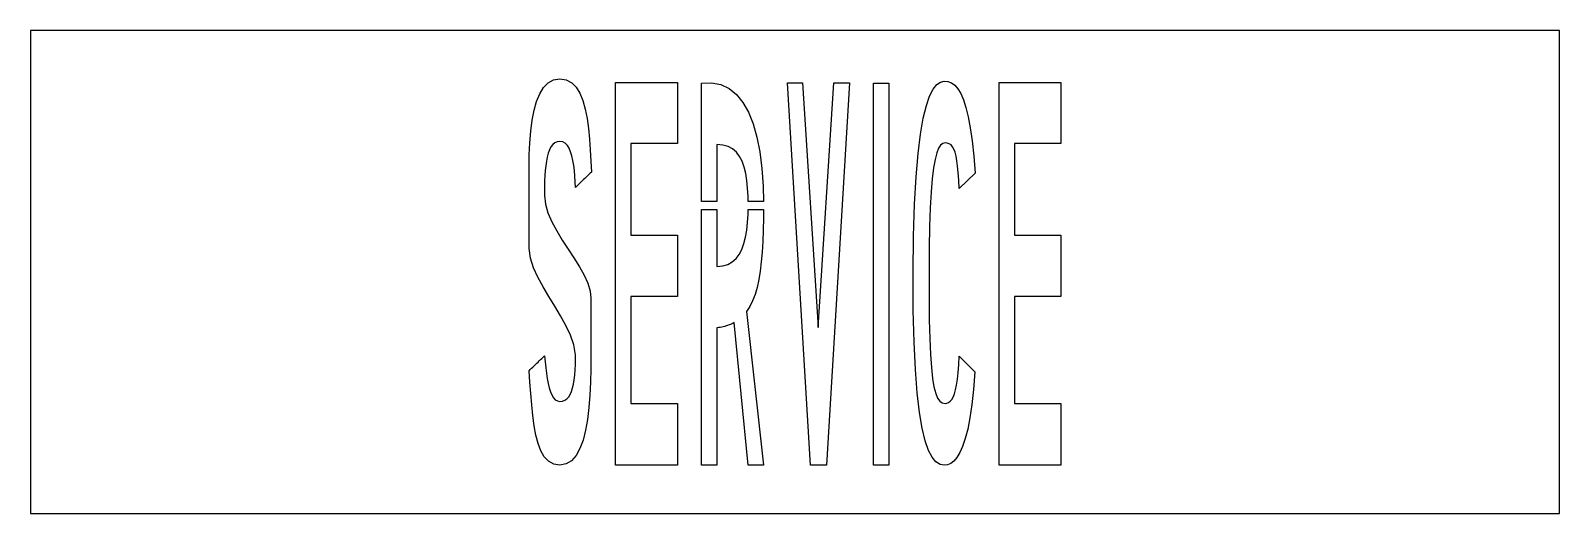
# Model space of a CAD drawing. Extents: x 0 to 95, y 0 to 30.
import ezdxf

# ---------------------------------------------------------------- set-up
doc = ezdxf.new("R2010")
doc.units = 0
doc.layers.add('CUT', color=7, linetype='Continuous')
doc.layers.add('OUTSIDE', color=1, linetype='Continuous')

msp = doc.modelspace()

# ---------------------------------------------------------------- linework, layer by layer
at = {"layer": 'CUT'}
for points in [[(34.1332, 26.1026), (34.318, 25.6468), (34.4644, 25.1244), (34.5796, 24.5428), (34.666, 23.916), (34.7284, 23.2584), (34.7788, 22.5818), (34.8148, 21.8956), (34.8484, 21.2119), (34.7644, 21.1335), (34.6828, 21.0528), (34.6012, 20.9745), (34.5172, 20.8938), (34.4356, 20.8154), (34.354, 20.7371), (34.27, 20.6563), (34.1884, 20.578), (34.1068, 20.4973), (34.0228, 20.4189), (33.9412, 20.3406), (33.8596, 20.2599), (33.8428, 20.6112), (33.8188, 20.9602), (33.79, 21.2974), (33.7492, 21.6226), (33.6988, 21.9289), (33.6364, 22.2114), (33.5572, 22.4631), (33.466, 22.6838), (33.3532, 22.8619), (33.2236, 22.9972), (33.0724, 23.0851), (32.8972, 23.1159), (32.722, 23.0946), (32.5732, 23.0281), (32.4436, 22.9213), (32.3356, 22.7741), (32.2444, 22.5936), (32.17, 22.3847), (32.1076, 22.1449), (32.0596, 21.8838), (32.0188, 21.6012), (31.9852, 21.3045), (31.9588, 20.9935), (31.9348, 20.673), (31.9348, 20.5946), (31.9348, 20.5186), (31.9348, 20.4403), (31.9348, 20.3643), (31.9348, 20.286), (31.9348, 20.21), (31.9348, 20.1317), (31.9348, 20.0557), (31.9348, 19.9773), (31.9348, 19.9014), (31.9348, 19.823), (31.9348, 19.7471), (31.9924, 19.2129), (32.1508, 18.6668), (32.3932, 18.1113), (32.6956, 17.5486), (33.0388, 16.986), (33.4012, 16.4233), (33.7636, 15.8701), (34.102, 15.3288), (34.3972, 14.8041), (34.63, 14.2984), (34.7788, 13.8165), (34.822, 13.3654), (34.822, 13.071), (34.822, 12.7743), (34.822, 12.4799), (34.822, 12.1831), (34.822, 11.8863), (34.822, 11.5919), (34.822, 11.2952), (34.822, 11.0008), (34.822, 10.704), (34.822, 10.4073), (34.822, 10.1129), (34.822, 9.8161), (34.8124, 8.9875), (34.7932, 8.1613), (34.7524, 7.3541), (34.69, 6.5778), (34.6036, 5.8442), (34.4836, 5.1676), (34.33, 4.5574), (34.138, 4.0304), (33.9028, 3.5983), (33.6196, 3.2754), (33.286, 3.0712), (32.8972, 3), (32.5108, 3.0617), (32.1892, 3.2374), (31.9228, 3.5152), (31.7068, 3.8879), (31.534, 4.3414), (31.3972, 4.8637), (31.2892, 5.4477), (31.2052, 6.0792), (31.138, 6.7464), (31.0828, 7.442), (31.0276, 8.1518), (30.9724, 8.8641), (31.0516, 8.9424), (31.1332, 9.0184), (31.2124, 9.0967), (31.294, 9.1727), (31.3732, 9.2511), (31.4524, 9.327), (31.534, 9.4054), (31.6132, 9.4814), (31.6948, 9.5597), (31.774, 9.6357), (31.8556, 9.714), (31.9348, 9.79), (31.9756, 9.4149), (32.0164, 9.0516), (32.0596, 8.705), (32.1076, 8.3798), (32.1628, 8.0782), (32.2252, 7.8052), (32.2972, 7.5631), (32.3836, 7.3589), (32.4844, 7.1903), (32.602, 7.0669), (32.7388, 6.9885), (32.8972, 6.9624), (33.058, 6.979), (33.1996, 7.0336), (33.3268, 7.1215), (33.4372, 7.2426), (33.5332, 7.3969), (33.6148, 7.5821), (33.6844, 7.7957), (33.7396, 8.0379), (33.7852, 8.3062), (33.8188, 8.5982), (33.8428, 8.9139), (33.8596, 9.2511), (33.8644, 9.8612), (33.754, 10.469), (33.5476, 11.0744), (33.2668, 11.6774), (32.9356, 12.2781), (32.5708, 12.8787), (32.1988, 13.477), (31.8412, 14.0729), (31.5172, 14.6688), (31.2508, 15.2647), (31.0612, 15.8582), (30.9724, 16.4541), (30.9724, 16.8079), (30.9724, 17.1616), (30.9724, 17.5154), (30.9724, 17.8691), (30.9724, 18.2205), (30.9724, 18.5742), (30.9724, 18.928), (30.9724, 19.2817), (30.9724, 19.6355), (30.9724, 19.9892), (30.9724, 20.343), (30.9724, 20.6967), (30.9724, 21.4944), (30.9892, 22.2779), (31.0228, 23.0328), (31.0828, 23.7546), (31.1668, 24.4288), (31.2844, 25.0485), (31.4404, 25.6016), (31.6348, 26.0765), (31.8724, 26.4634), (32.1604, 26.7531), (32.4988, 26.9359), (32.8972, 27), (33.2908, 26.9383), (33.6244, 26.7602), (33.9052, 26.4777)], [(37.3084, 17.2803), (40.1908, 17.2803), (40.1908, 13.4817), (37.3084, 13.4817), (37.3084, 6.8342), (40.1908, 6.8342), (40.1908, 3), (36.3484, 3), (36.3484, 26.7768), (40.1908, 26.7768), (40.1908, 22.9782), (37.3084, 22.9782)], [(44.602, 24.925), (44.8924, 24.2057), (45.1276, 23.3795), (45.31, 22.4559), (45.4396, 21.4398), (45.5164, 20.3335), (45.5357, 19.3784), (44.5845, 19.3784), (44.5804, 19.6925), (44.554, 20.2076), (44.5084, 20.6848), (44.4388, 21.124), (44.3428, 21.5229), (44.2156, 21.8766), (44.0572, 22.1829), (43.8604, 22.4417), (43.6228, 22.6459), (43.3444, 22.7954), (43.018, 22.8856), (42.6436, 22.9165), (42.6436, 22.285), (42.6436, 21.6535), (42.6436, 21.022), (42.6436, 20.3904), (42.6436, 19.7589), (42.6436, 19.3784), (41.6908, 19.3784), (41.6908, 20.8035), (41.6908, 22.7812), (41.6908, 24.7588), (41.6908, 26.7317), (42.3172, 26.7578), (42.8884, 26.6439), (43.3996, 26.3993), (43.8556, 26.0266), (44.2564, 25.5328)], [(50.8804, 26.7507), (49.462, 3), (48.4588, 3), (47.0404, 26.7507), (47.974, 26.7507), (48.9436, 11.5516), (49.9108, 26.7507)], [(52.3804, 26.7412), (53.3404, 26.7412), (53.3404, 3), (52.3804, 3)], [(57.6052, 21.5751), (57.5596, 21.917), (57.5068, 22.2066), (57.4468, 22.4441), (57.3748, 22.634), (57.2932, 22.7836), (57.1972, 22.8928), (57.0892, 22.9664), (56.9644, 23.0067), (56.8252, 23.0186), (56.6788, 22.9877), (56.5444, 22.8809), (56.4196, 22.6886), (56.3044, 22.3966), (56.2012, 21.993), (56.1076, 21.4635), (56.026, 20.794), (55.9588, 19.975), (55.906, 18.9921), (55.8652, 17.8311), (55.8388, 16.4803), (55.8268, 14.9252), (55.8292, 13.3702), (55.846, 12.0193), (55.8748, 10.8583), (55.918, 9.8755), (55.9756, 9.0564), (56.0476, 8.3869), (56.1364, 7.8575), (56.242, 7.4539), (56.362, 7.1618), (56.4988, 6.9695), (56.6524, 6.8651), (56.8252, 6.8318), (56.9404, 6.8461), (57.046, 6.8888), (57.1468, 6.9648), (57.238, 7.0787), (57.3244, 7.2331), (57.4012, 7.4325), (57.4708, 7.6794), (57.5332, 7.9785), (57.5884, 8.3323), (57.6364, 8.7454), (57.6772, 9.2226), (57.7108, 9.7639), (58.678, 8.7881), (58.5964, 7.7055), (58.4956, 6.7582), (58.3732, 5.9392), (58.2364, 5.2388), (58.0828, 4.65), (57.9172, 4.1657), (57.742, 3.7763), (57.5572, 3.4772), (57.3676, 3.2564), (57.1732, 3.1092), (56.974, 3.0261), (56.7772, 3), (56.5132, 3.0475), (56.2612, 3.2042), (56.0212, 3.4867), (55.7956, 3.9164), (55.5868, 4.5123), (55.3996, 5.2934), (55.234, 6.2763), (55.0948, 7.4847), (54.9844, 8.9329), (54.9028, 10.6447), (54.8524, 12.6342), (54.8404, 14.9252), (54.8644, 17.2162), (54.9268, 19.2058), (55.0228, 20.9175), (55.1452, 22.3657), (55.2964, 23.5741), (55.4692, 24.557), (55.6612, 25.3381), (55.8676, 25.934), (56.086, 26.3637), (56.3116, 26.6463), (56.5444, 26.8029), (56.7772, 26.8504), (57.0028, 26.8267), (57.2188, 26.7436), (57.4228, 26.5988), (57.6172, 26.3827), (57.7972, 26.0883), (57.9652, 25.7037), (58.1212, 25.2265), (58.2628, 24.6449), (58.39, 23.9516), (58.5028, 23.1421), (58.6036, 22.2043), (58.6852, 21.1312), (57.7108, 20.1886), (57.6796, 20.7157), (57.646, 21.1763)], [(61.1452, 17.2803), (64.0276, 17.2803), (64.0276, 13.4817), (61.1452, 13.4817), (61.1452, 6.8342), (64.0276, 6.8342), (64.0276, 3), (60.1852, 3), (60.1852, 26.7768), (64.0276, 26.7768), (64.0276, 22.9782), (61.1452, 22.9782)], [(45.4588, 16.2357), (45.406, 15.6232), (45.3364, 15.0534), (45.25, 14.5264), (45.1444, 14.0444), (45.0172, 13.6052), (44.866, 13.2087), (44.6932, 12.855), (44.4916, 12.5416), (45.5332, 3), (44.5852, 3), (43.726, 11.8602), (43.6492, 11.8199), (43.5676, 11.7795), (43.486, 11.7439), (43.402, 11.7083), (43.3156, 11.6774), (43.2268, 11.6489), (43.1356, 11.6228), (43.042, 11.5991), (42.946, 11.5777), (42.8476, 11.5587), (42.7468, 11.5421), (42.6436, 11.5278), (42.6436, 10.818), (42.6436, 10.1081), (42.6412, 9.3959), (42.6412, 8.686), (42.6412, 7.9762), (42.6388, 7.2639), (42.6388, 6.5541), (42.6364, 5.8418), (42.6364, 5.132), (42.6364, 4.4197), (42.6364, 3.7099), (42.6364, 3), (42.5572, 3), (42.478, 3), (42.3988, 3), (42.3196, 3), (42.2404, 3), (42.1636, 3), (42.0844, 3), (42.0052, 3), (41.9284, 3), (41.8492, 3), (41.77, 3), (41.6908, 3), (41.6908, 4.9753), (41.6908, 6.9505), (41.6908, 8.9282), (41.6908, 10.9058), (41.6908, 12.8858), (41.6908, 14.8659), (41.6908, 16.8459), (41.6908, 18.8259), (41.6908, 18.8764), (42.6436, 18.8764), (42.6436, 18.4959), (42.6436, 17.8644), (42.6436, 17.2329), (42.6436, 16.6013), (42.6436, 15.9698), (42.6436, 15.3383), (43.006, 15.3739), (43.3252, 15.4689), (43.6012, 15.6232), (43.8364, 15.8345), (44.0332, 16.0957), (44.1964, 16.4043), (44.3284, 16.7628), (44.4292, 17.1616), (44.5012, 17.6032), (44.5516, 18.0828), (44.5804, 18.598), (44.5841, 18.8764), (45.5388, 18.8764), (45.5356, 18.3511), (45.5212, 17.6009), (45.4972, 16.8957)]]:
    msp.add_lwpolyline(points, close=True, dxfattribs=at)
at = {"layer": 'OUTSIDE'}
msp.add_lwpolyline([(0, 0), (95, 0), (95, 30), (0, 30)], close=True, dxfattribs=at)

doc.saveas('drawing.dxf')
